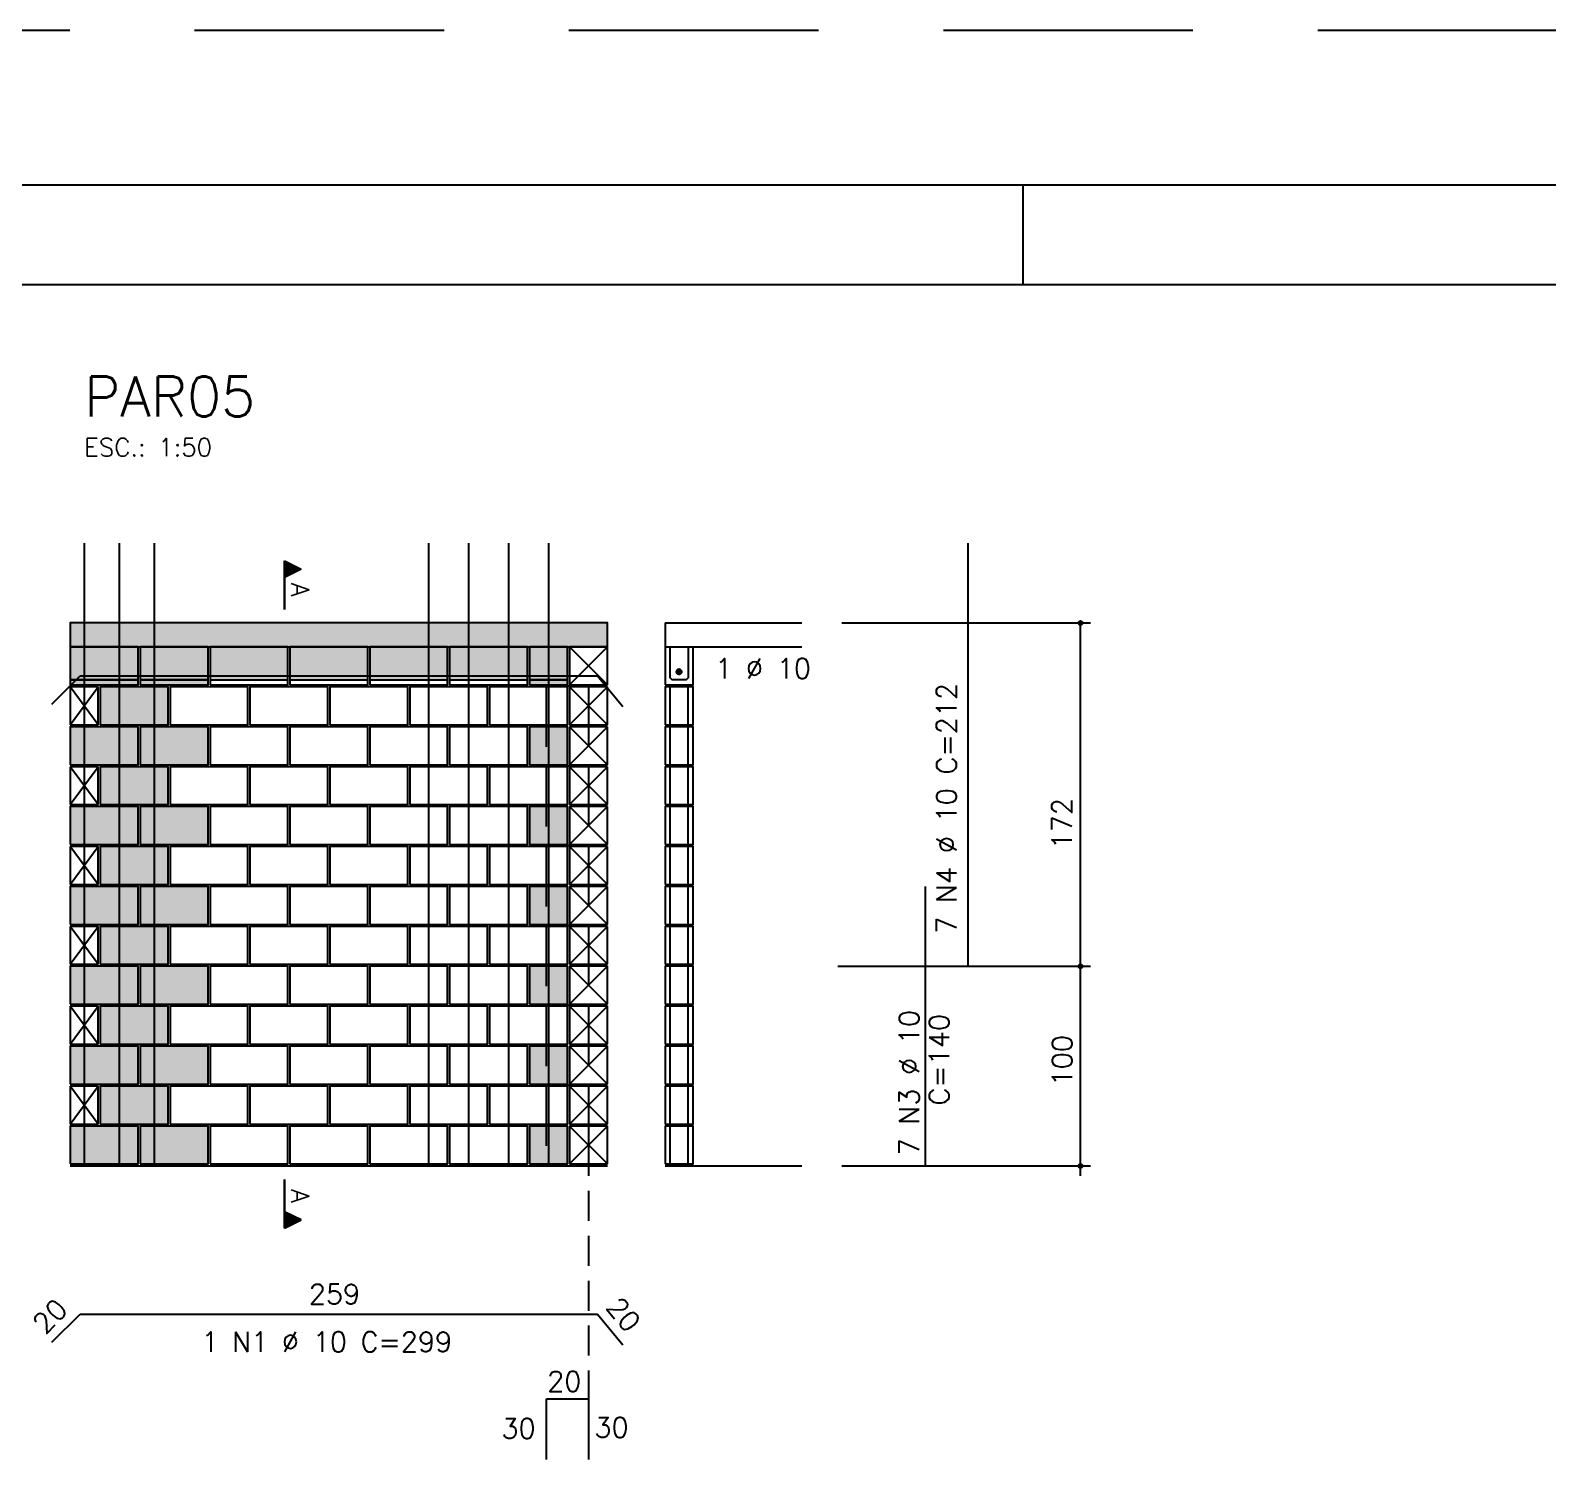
# Model space of a CAD drawing. Extents: x -3 to 120, y -1 to 61.
# Drawn here: x 89.8 to 105, y 46.87 to 61.24 of the extents above; entities that cross this region are included whole.
import ezdxf

# ---------------------------------------------------------------- set-up
doc = ezdxf.new("R2010")
doc.units = 0
doc.header["$MEASUREMENT"] = 0
doc.linetypes.add('ESTILO_TQS_0001', pattern=[0.45, 0.3, -0.15])
doc.linetypes.add('HIDDEN', pattern=[0.375, 0.25, -0.125])
doc.layers.get('0').update_dxf_attribs({"linetype": 'CONTINUOUS'})
doc.layers.get('Defpoints').update_dxf_attribs({"linetype": 'CONTINUOUS'})
for name, color, linetype in [('ARQ_FOLHA', 7, 'CONTINUOUS'), ('PENA_01', 1, 'CONTINUOUS'), ('PENA_02', 2, 'CONTINUOUS'), ('PENA_03', 3, 'CONTINUOUS'), ('PENA_05', 5, 'CONTINUOUS'), ('PENA_06', 6, 'CONTINUOUS'), ('PENA_09', 254, 'CONTINUOUS'), ('PENA_11', 252, 'CONTINUOUS'), ('PENA_21', 100, 'CONTINUOUS'), ('PENA_23', 50, 'CONTINUOUS')]:
    doc.layers.add(name, color=color, linetype=linetype)
doc.styles.get("Standard").update_dxf_attribs({"font": 'ROMANS.SHX'})

# ---------------------------------------------------------------- blocks, each defined once
blk = doc.blocks.new('FOLHA A1+1 - 1102 X 594')
at = {"layer": 'ARQ_FOLHA', "color": 1}
blk.add_line((-185, 584), (-185, 594), dxfattribs=at)
for points in [[(-1189, 0), (0, 0), (0, 594), (-1189, 594)], [(-1164, 10), (-10, 10), (-10, 584), (-1164, 584)]]:
    blk.add_lwpolyline(points, close=True, dxfattribs=at)
at = {"layer": 'Defpoints', "color": 8, "linetype": 'HIDDEN', "ltscale": 100}
blk.add_lwpolyline([(-1208.5, 609.5), (-1208.5, -15.5), (19.5, -15.5), (19.5, 609.5)], close=True, dxfattribs=at)

msp = doc.modelspace()

# ---------------------------------------------------------------- linework, layer by layer
at = {"layer": 'PENA_01', "linetype": 'Continuous'}
for p, q in [((90.201, 54.734), (90.881, 54.734)), ((90.901, 54.734), (91.581, 54.734)), ((91.601, 54.734), (92.381, 54.734)), ((92.401, 54.734), (93.181, 54.734)), ((93.201, 54.734), (93.981, 54.734)), ((94.001, 54.734), (94.781, 54.734)), ((94.801, 54.734), (95.181, 54.734))]:
    msp.add_line(p, q, dxfattribs=at)
at = {"layer": 'PENA_01', "linetype": 'ESTILO_TQS_0001'}
msp.add_line((95.391, 50.064), (95.391, 47.532), dxfattribs=at)
at = {"layer": 'PENA_02', "linetype": 'Continuous'}
for p, q in [((95.581, 55.064), (95.201, 55.064)), ((95.201, 55.064), (95.201, 54.684)), ((95.581, 54.684), (95.581, 55.064)), ((90.481, 54.664), (90.201, 54.664)), ((90.201, 54.664), (90.201, 54.284)), ((90.481, 54.284), (90.481, 54.664)), ((95.201, 54.684), (95.581, 54.684)), ((95.581, 54.664), (95.201, 54.664)), ((95.201, 54.664), (95.201, 54.284)), ((95.581, 54.284), (95.581, 54.664)), ((90.201, 54.284), (90.481, 54.284)), ((95.201, 54.284), (95.581, 54.284)), ((95.581, 54.264), (95.201, 54.264)), ((95.201, 54.264), (95.201, 53.884)), ((95.581, 53.884), (95.581, 54.264)), ((90.481, 53.864), (90.201, 53.864)), ((90.201, 53.864), (90.201, 53.484)), ((90.481, 53.484), (90.481, 53.864)), ((95.201, 53.884), (95.581, 53.884)), ((95.581, 53.864), (95.201, 53.864)), ((95.201, 53.864), (95.201, 53.484)), ((95.581, 53.484), (95.581, 53.864)), ((90.201, 53.484), (90.481, 53.484)), ((95.201, 53.484), (95.581, 53.484)), ((95.581, 53.464), (95.201, 53.464)), ((95.201, 53.464), (95.201, 53.084)), ((95.581, 53.084), (95.581, 53.464)), ((90.481, 53.064), (90.201, 53.064)), ((90.201, 53.064), (90.201, 52.684)), ((90.481, 52.684), (90.481, 53.064)), ((95.201, 53.084), (95.581, 53.084)), ((95.581, 53.064), (95.201, 53.064)), ((95.201, 53.064), (95.201, 52.684)), ((95.581, 52.684), (95.581, 53.064)), ((90.201, 52.684), (90.481, 52.684)), ((95.201, 52.684), (95.581, 52.684)), ((95.581, 52.664), (95.201, 52.664)), ((95.201, 52.664), (95.201, 52.284)), ((95.581, 52.284), (95.581, 52.664)), ((95.201, 52.284), (95.581, 52.284)), ((90.481, 52.264), (90.201, 52.264)), ((90.201, 52.264), (90.201, 51.884)), ((90.481, 51.884), (90.481, 52.264)), ((95.581, 52.264), (95.201, 52.264)), ((95.201, 52.264), (95.201, 51.884)), ((95.581, 51.884), (95.581, 52.264)), ((90.201, 51.884), (90.481, 51.884)), ((95.201, 51.884), (95.581, 51.884)), ((95.581, 51.864), (95.201, 51.864)), ((95.201, 51.864), (95.201, 51.484)), ((95.581, 51.484), (95.581, 51.864)), ((90.481, 51.464), (90.201, 51.464)), ((90.201, 51.464), (90.201, 51.084)), ((90.481, 51.084), (90.481, 51.464)), ((95.201, 51.484), (95.581, 51.484)), ((95.581, 51.464), (95.201, 51.464)), ((95.201, 51.464), (95.201, 51.084)), ((95.581, 51.084), (95.581, 51.464)), ((90.201, 51.084), (90.481, 51.084)), ((95.201, 51.084), (95.581, 51.084)), ((95.581, 51.064), (95.201, 51.064)), ((95.201, 51.064), (95.201, 50.684)), ((95.581, 50.684), (95.581, 51.064)), ((90.481, 50.664), (90.201, 50.664)), ((90.201, 50.664), (90.201, 50.284)), ((90.481, 50.284), (90.481, 50.664)), ((95.201, 50.684), (95.581, 50.684)), ((95.581, 50.664), (95.201, 50.664)), ((95.201, 50.664), (95.201, 50.284)), ((95.581, 50.284), (95.581, 50.664)), ((90.201, 50.284), (90.481, 50.284)), ((95.201, 50.284), (95.581, 50.284)), ((95.581, 50.264), (95.201, 50.264)), ((95.201, 50.264), (95.201, 49.884)), ((95.581, 49.884), (95.581, 50.264)), ((90.201, 49.864), (95.581, 49.864)), ((95.201, 49.884), (95.581, 49.884))]:
    msp.add_line(p, q, dxfattribs=at)
for points in [[(90.201, 55.064), (95.581, 55.064), (95.581, 55.304), (90.201, 55.304), (90.201, 55.064)], [(90.201, 54.684), (90.881, 54.684), (90.881, 55.064), (90.201, 55.064), (90.201, 54.684)], [(90.901, 54.684), (91.581, 54.684), (91.581, 55.064), (90.901, 55.064), (90.901, 54.684)], [(91.601, 54.684), (92.381, 54.684), (92.381, 55.064), (91.601, 55.064), (91.601, 54.684)], [(92.401, 54.684), (93.181, 54.684), (93.181, 55.064), (92.401, 55.064), (92.401, 54.684)], [(93.201, 54.684), (93.981, 54.684), (93.981, 55.064), (93.201, 55.064), (93.201, 54.684)], [(94.001, 54.684), (94.781, 54.684), (94.781, 55.064), (94.001, 55.064), (94.001, 54.684)], [(94.801, 54.684), (95.181, 54.684), (95.181, 55.064), (94.801, 55.064), (94.801, 54.684)], [(90.501, 54.284), (91.181, 54.284), (91.181, 54.664), (90.501, 54.664), (90.501, 54.284)], [(91.201, 54.284), (91.981, 54.284), (91.981, 54.664), (91.201, 54.664), (91.201, 54.284)], [(92.001, 54.284), (92.781, 54.284), (92.781, 54.664), (92.001, 54.664), (92.001, 54.284)], [(92.801, 54.284), (93.581, 54.284), (93.581, 54.664), (92.801, 54.664), (92.801, 54.284)], [(93.601, 54.284), (94.381, 54.284), (94.381, 54.664), (93.601, 54.664), (93.601, 54.284)], [(94.401, 54.284), (95.181, 54.284), (95.181, 54.664), (94.401, 54.664), (94.401, 54.284)], [(90.201, 53.884), (90.881, 53.884), (90.881, 54.264), (90.201, 54.264), (90.201, 53.884)], [(90.901, 53.884), (91.581, 53.884), (91.581, 54.264), (90.901, 54.264), (90.901, 53.884)], [(91.601, 53.884), (92.381, 53.884), (92.381, 54.264), (91.601, 54.264), (91.601, 53.884)], [(92.401, 53.884), (93.181, 53.884), (93.181, 54.264), (92.401, 54.264), (92.401, 53.884)], [(93.201, 53.884), (93.981, 53.884), (93.981, 54.264), (93.201, 54.264), (93.201, 53.884)], [(94.001, 53.884), (94.781, 53.884), (94.781, 54.264), (94.001, 54.264), (94.001, 53.884)], [(94.801, 53.884), (95.181, 53.884), (95.181, 54.264), (94.801, 54.264), (94.801, 53.884)], [(90.501, 53.484), (91.181, 53.484), (91.181, 53.864), (90.501, 53.864), (90.501, 53.484)], [(91.201, 53.484), (91.981, 53.484), (91.981, 53.864), (91.201, 53.864), (91.201, 53.484)], [(92.001, 53.484), (92.781, 53.484), (92.781, 53.864), (92.001, 53.864), (92.001, 53.484)], [(92.801, 53.484), (93.581, 53.484), (93.581, 53.864), (92.801, 53.864), (92.801, 53.484)], [(93.601, 53.484), (94.381, 53.484), (94.381, 53.864), (93.601, 53.864), (93.601, 53.484)], [(94.401, 53.484), (95.181, 53.484), (95.181, 53.864), (94.401, 53.864), (94.401, 53.484)], [(90.201, 53.084), (90.881, 53.084), (90.881, 53.464), (90.201, 53.464), (90.201, 53.084)], [(90.901, 53.084), (91.581, 53.084), (91.581, 53.464), (90.901, 53.464), (90.901, 53.084)], [(91.601, 53.084), (92.381, 53.084), (92.381, 53.464), (91.601, 53.464), (91.601, 53.084)], [(92.401, 53.084), (93.181, 53.084), (93.181, 53.464), (92.401, 53.464), (92.401, 53.084)], [(93.201, 53.084), (93.981, 53.084), (93.981, 53.464), (93.201, 53.464), (93.201, 53.084)], [(94.001, 53.084), (94.781, 53.084), (94.781, 53.464), (94.001, 53.464), (94.001, 53.084)], [(94.801, 53.084), (95.181, 53.084), (95.181, 53.464), (94.801, 53.464), (94.801, 53.084)], [(90.501, 52.684), (91.181, 52.684), (91.181, 53.064), (90.501, 53.064), (90.501, 52.684)], [(91.201, 52.684), (91.981, 52.684), (91.981, 53.064), (91.201, 53.064), (91.201, 52.684)], [(92.001, 52.684), (92.781, 52.684), (92.781, 53.064), (92.001, 53.064), (92.001, 52.684)], [(92.801, 52.684), (93.581, 52.684), (93.581, 53.064), (92.801, 53.064), (92.801, 52.684)], [(93.601, 52.684), (94.381, 52.684), (94.381, 53.064), (93.601, 53.064), (93.601, 52.684)], [(94.401, 52.684), (95.181, 52.684), (95.181, 53.064), (94.401, 53.064), (94.401, 52.684)], [(90.201, 52.284), (90.881, 52.284), (90.881, 52.664), (90.201, 52.664), (90.201, 52.284)], [(90.901, 52.284), (91.581, 52.284), (91.581, 52.664), (90.901, 52.664), (90.901, 52.284)], [(91.601, 52.284), (92.381, 52.284), (92.381, 52.664), (91.601, 52.664), (91.601, 52.284)], [(92.401, 52.284), (93.181, 52.284), (93.181, 52.664), (92.401, 52.664), (92.401, 52.284)], [(93.201, 52.284), (93.981, 52.284), (93.981, 52.664), (93.201, 52.664), (93.201, 52.284)], [(94.001, 52.284), (94.781, 52.284), (94.781, 52.664), (94.001, 52.664), (94.001, 52.284)], [(94.801, 52.284), (95.181, 52.284), (95.181, 52.664), (94.801, 52.664), (94.801, 52.284)], [(90.501, 51.884), (91.181, 51.884), (91.181, 52.264), (90.501, 52.264), (90.501, 51.884)], [(91.201, 51.884), (91.981, 51.884), (91.981, 52.264), (91.201, 52.264), (91.201, 51.884)], [(92.001, 51.884), (92.781, 51.884), (92.781, 52.264), (92.001, 52.264), (92.001, 51.884)], [(92.801, 51.884), (93.581, 51.884), (93.581, 52.264), (92.801, 52.264), (92.801, 51.884)], [(93.601, 51.884), (94.381, 51.884), (94.381, 52.264), (93.601, 52.264), (93.601, 51.884)], [(94.401, 51.884), (95.181, 51.884), (95.181, 52.264), (94.401, 52.264), (94.401, 51.884)], [(90.201, 51.484), (90.881, 51.484), (90.881, 51.864), (90.201, 51.864), (90.201, 51.484)], [(90.901, 51.484), (91.581, 51.484), (91.581, 51.864), (90.901, 51.864), (90.901, 51.484)], [(91.601, 51.484), (92.381, 51.484), (92.381, 51.864), (91.601, 51.864), (91.601, 51.484)], [(92.401, 51.484), (93.181, 51.484), (93.181, 51.864), (92.401, 51.864), (92.401, 51.484)], [(93.201, 51.484), (93.981, 51.484), (93.981, 51.864), (93.201, 51.864), (93.201, 51.484)], [(94.001, 51.484), (94.781, 51.484), (94.781, 51.864), (94.001, 51.864), (94.001, 51.484)], [(94.801, 51.484), (95.181, 51.484), (95.181, 51.864), (94.801, 51.864), (94.801, 51.484)], [(90.501, 51.084), (91.181, 51.084), (91.181, 51.464), (90.501, 51.464), (90.501, 51.084)], [(91.201, 51.084), (91.981, 51.084), (91.981, 51.464), (91.201, 51.464), (91.201, 51.084)], [(92.001, 51.084), (92.781, 51.084), (92.781, 51.464), (92.001, 51.464), (92.001, 51.084)], [(92.801, 51.084), (93.581, 51.084), (93.581, 51.464), (92.801, 51.464), (92.801, 51.084)], [(93.601, 51.084), (94.381, 51.084), (94.381, 51.464), (93.601, 51.464), (93.601, 51.084)], [(94.401, 51.084), (95.181, 51.084), (95.181, 51.464), (94.401, 51.464), (94.401, 51.084)], [(90.201, 50.684), (90.881, 50.684), (90.881, 51.064), (90.201, 51.064), (90.201, 50.684)], [(90.901, 50.684), (91.581, 50.684), (91.581, 51.064), (90.901, 51.064), (90.901, 50.684)], [(91.601, 50.684), (92.381, 50.684), (92.381, 51.064), (91.601, 51.064), (91.601, 50.684)], [(92.401, 50.684), (93.181, 50.684), (93.181, 51.064), (92.401, 51.064), (92.401, 50.684)], [(93.201, 50.684), (93.981, 50.684), (93.981, 51.064), (93.201, 51.064), (93.201, 50.684)], [(94.001, 50.684), (94.781, 50.684), (94.781, 51.064), (94.001, 51.064), (94.001, 50.684)], [(94.801, 50.684), (95.181, 50.684), (95.181, 51.064), (94.801, 51.064), (94.801, 50.684)], [(90.501, 50.284), (91.181, 50.284), (91.181, 50.664), (90.501, 50.664), (90.501, 50.284)], [(91.201, 50.284), (91.981, 50.284), (91.981, 50.664), (91.201, 50.664), (91.201, 50.284)], [(92.001, 50.284), (92.781, 50.284), (92.781, 50.664), (92.001, 50.664), (92.001, 50.284)], [(92.801, 50.284), (93.581, 50.284), (93.581, 50.664), (92.801, 50.664), (92.801, 50.284)], [(93.601, 50.284), (94.381, 50.284), (94.381, 50.664), (93.601, 50.664), (93.601, 50.284)], [(94.401, 50.284), (95.181, 50.284), (95.181, 50.664), (94.401, 50.664), (94.401, 50.284)], [(90.201, 49.884), (90.881, 49.884), (90.881, 50.264), (90.201, 50.264), (90.201, 49.884)], [(90.901, 49.884), (91.581, 49.884), (91.581, 50.264), (90.901, 50.264), (90.901, 49.884)], [(91.601, 49.884), (92.381, 49.884), (92.381, 50.264), (91.601, 50.264), (91.601, 49.884)], [(92.401, 49.884), (93.181, 49.884), (93.181, 50.264), (92.401, 50.264), (92.401, 49.884)], [(93.201, 49.884), (93.981, 49.884), (93.981, 50.264), (93.201, 50.264), (93.201, 49.884)], [(94.001, 49.884), (94.781, 49.884), (94.781, 50.264), (94.001, 50.264), (94.001, 49.884)], [(94.801, 49.884), (95.181, 49.884), (95.181, 50.264), (94.801, 50.264), (94.801, 49.884)]]:
    msp.add_lwpolyline(points, dxfattribs=at)
for centre, radius in [((100.319, 55.304), 0.02), ((100.319, 55.304), 0.01), ((100.319, 51.864), 0.02), ((100.319, 51.864), 0.01), ((100.319, 49.864), 0.02), ((100.319, 49.864), 0.01)]:
    msp.add_circle(centre, radius, dxfattribs=at)
at = {"layer": 'PENA_03', "linetype": 'Continuous'}
for p, q in [((92.347, 55.439), (92.347, 55.926)), ((92.347, 55.926), (92.513, 55.843)), ((92.348, 55.925), (92.348, 55.761)), ((92.348, 55.925), (92.512, 55.843)), ((92.512, 55.843), (92.348, 55.761)), ((92.513, 55.843), (92.348, 55.76)), ((92.36, 55.919), (92.36, 55.766)), ((92.373, 55.913), (92.373, 55.773)), ((92.386, 55.907), (92.386, 55.779)), ((92.398, 55.9), (92.398, 55.785)), ((92.411, 55.894), (92.411, 55.792)), ((92.424, 55.888), (92.424, 55.798)), ((92.437, 55.881), (92.437, 55.805)), ((92.449, 55.875), (92.449, 55.811)), ((92.462, 55.868), (92.462, 55.817)), ((92.475, 55.862), (92.475, 55.824)), ((92.488, 55.856), (92.488, 55.83)), ((92.5, 55.849), (92.5, 55.836)), ((92.348, 55.76), (92.348, 55.439)), ((96.159, 55.304), (96.159, 54.684)), ((96.159, 55.304), (97.53, 55.304)), ((97.93, 55.304), (100.419, 55.304)), ((100.319, 49.764), (100.319, 55.304)), ((95.201, 54.684), (95.581, 55.064)), ((95.581, 54.684), (95.201, 55.064)), ((96.159, 55.064), (97.53, 55.064)), ((90.201, 54.284), (90.481, 54.664)), ((90.481, 54.284), (90.201, 54.664)), ((95.201, 54.284), (95.581, 54.664)), ((95.581, 54.284), (95.201, 54.664)), ((96.209, 54.284), (96.209, 54.664)), ((96.389, 54.284), (96.389, 54.664)), ((95.201, 53.884), (95.581, 54.264)), ((95.581, 53.884), (95.201, 54.264)), ((96.209, 53.884), (96.209, 54.264)), ((96.389, 53.884), (96.389, 54.264)), ((90.201, 53.484), (90.481, 53.864)), ((90.481, 53.484), (90.201, 53.864)), ((95.201, 53.484), (95.581, 53.864)), ((95.581, 53.484), (95.201, 53.864)), ((96.209, 53.484), (96.209, 53.864)), ((96.389, 53.484), (96.389, 53.864)), ((95.201, 53.084), (95.581, 53.464)), ((95.581, 53.084), (95.201, 53.464)), ((96.209, 53.084), (96.209, 53.464)), ((96.389, 53.084), (96.389, 53.464)), ((90.201, 52.684), (90.481, 53.064)), ((90.481, 52.684), (90.201, 53.064)), ((95.201, 52.684), (95.581, 53.064)), ((95.581, 52.684), (95.201, 53.064)), ((96.209, 52.684), (96.209, 53.064)), ((96.389, 52.684), (96.389, 53.064)), ((95.201, 52.284), (95.581, 52.664)), ((95.581, 52.284), (95.201, 52.664)), ((96.209, 52.284), (96.209, 52.664)), ((96.389, 52.284), (96.389, 52.664)), ((90.201, 51.884), (90.481, 52.264)), ((90.481, 51.884), (90.201, 52.264)), ((95.201, 51.884), (95.581, 52.264)), ((95.581, 51.884), (95.201, 52.264)), ((96.209, 51.884), (96.209, 52.264)), ((96.389, 51.884), (96.389, 52.264)), ((95.201, 51.484), (95.581, 51.864)), ((95.581, 51.484), (95.201, 51.864)), ((96.209, 51.484), (96.209, 51.864)), ((96.389, 51.484), (96.389, 51.864)), ((97.888, 51.864), (100.419, 51.864)), ((90.201, 51.084), (90.481, 51.464)), ((90.481, 51.084), (90.201, 51.464)), ((95.201, 51.084), (95.581, 51.464)), ((95.581, 51.084), (95.201, 51.464)), ((96.209, 51.084), (96.209, 51.464)), ((96.389, 51.084), (96.389, 51.464)), ((95.201, 50.684), (95.581, 51.064)), ((95.581, 50.684), (95.201, 51.064)), ((96.209, 50.684), (96.209, 51.064)), ((96.389, 50.684), (96.389, 51.064)), ((90.201, 50.284), (90.481, 50.664)), ((90.481, 50.284), (90.201, 50.664)), ((95.201, 50.284), (95.581, 50.664)), ((95.581, 50.284), (95.201, 50.664)), ((96.209, 50.284), (96.209, 50.664)), ((96.389, 50.284), (96.389, 50.664)), ((95.201, 49.884), (95.581, 50.264)), ((95.581, 49.884), (95.201, 50.264)), ((96.209, 49.884), (96.209, 50.264)), ((96.389, 49.884), (96.389, 50.264)), ((96.159, 49.864), (97.53, 49.864)), ((97.93, 49.864), (100.419, 49.864)), ((92.347, 49.727), (92.347, 49.241)), ((92.348, 49.406), (92.348, 49.727)), ((92.348, 49.242), (92.348, 49.406)), ((92.512, 49.324), (92.348, 49.406)), ((92.513, 49.324), (92.348, 49.406)), ((92.36, 49.247), (92.36, 49.4)), ((92.373, 49.254), (92.373, 49.394)), ((92.347, 49.241), (92.513, 49.324)), ((92.348, 49.242), (92.512, 49.324)), ((92.386, 49.26), (92.386, 49.388)), ((92.398, 49.266), (92.398, 49.381)), ((92.411, 49.273), (92.411, 49.375)), ((92.424, 49.279), (92.424, 49.369)), ((92.437, 49.286), (92.437, 49.362)), ((92.449, 49.292), (92.449, 49.356)), ((92.462, 49.298), (92.462, 49.349)), ((92.475, 49.305), (92.475, 49.343)), ((92.488, 49.311), (92.488, 49.337)), ((92.5, 49.317), (92.5, 49.33))]:
    msp.add_line(p, q, dxfattribs=at)
for points in [[(96.159, 54.684), (96.439, 54.684), (96.439, 55.064)], [(96.389, 55.064), (96.389, 54.754), (96.369, 54.734), (96.229, 54.734), (96.209, 54.754), (96.209, 55.064)], [(96.324, 54.815), (96.322, 54.825), (96.315, 54.834), (96.306, 54.839), (96.296, 54.84), (96.286, 54.837), (96.278, 54.83), (96.274, 54.82), (96.274, 54.81), (96.278, 54.801), (96.286, 54.794), (96.296, 54.79), (96.306, 54.792), (96.315, 54.797), (96.322, 54.805), (96.324, 54.815)], [(96.159, 54.284), (96.439, 54.284), (96.439, 54.664), (96.159, 54.664), (96.159, 54.284)], [(96.159, 53.884), (96.439, 53.884), (96.439, 54.264), (96.159, 54.264), (96.159, 53.884)], [(96.159, 53.484), (96.439, 53.484), (96.439, 53.864), (96.159, 53.864), (96.159, 53.484)], [(96.159, 53.084), (96.439, 53.084), (96.439, 53.464), (96.159, 53.464), (96.159, 53.084)], [(96.159, 52.684), (96.439, 52.684), (96.439, 53.064), (96.159, 53.064), (96.159, 52.684)], [(96.159, 52.284), (96.439, 52.284), (96.439, 52.664), (96.159, 52.664), (96.159, 52.284)], [(96.159, 51.884), (96.439, 51.884), (96.439, 52.264), (96.159, 52.264), (96.159, 51.884)], [(96.159, 51.484), (96.439, 51.484), (96.439, 51.864), (96.159, 51.864), (96.159, 51.484)], [(96.159, 51.084), (96.439, 51.084), (96.439, 51.464), (96.159, 51.464), (96.159, 51.084)], [(96.159, 50.684), (96.439, 50.684), (96.439, 51.064), (96.159, 51.064), (96.159, 50.684)], [(96.159, 50.284), (96.439, 50.284), (96.439, 50.664), (96.159, 50.664), (96.159, 50.284)], [(96.159, 49.884), (96.439, 49.884), (96.439, 50.264), (96.159, 50.264), (96.159, 49.884)]]:
    msp.add_lwpolyline(points, dxfattribs=at)
msp.add_circle((96.299, 54.815), 0.025, dxfattribs=at)
for points in [[(96.324, 54.815), (96.278, 54.83), (96.274, 54.82)], [(96.324, 54.815), (96.274, 54.82), (96.274, 54.81)], [(96.324, 54.815), (96.274, 54.81), (96.278, 54.801)], [(96.324, 54.815), (96.286, 54.837), (96.275, 54.824)], [(96.324, 54.815), (96.275, 54.824), (96.275, 54.807)], [(96.324, 54.815), (96.275, 54.807), (96.286, 54.794)], [(96.324, 54.815), (96.286, 54.837), (96.278, 54.83)], [(96.324, 54.815), (96.278, 54.801), (96.286, 54.794)], [(96.324, 54.815), (96.303, 54.84), (96.286, 54.837)], [(96.324, 54.815), (96.296, 54.84), (96.286, 54.837)], [(96.324, 54.815), (96.286, 54.794), (96.303, 54.791)], [(96.324, 54.815), (96.286, 54.794), (96.296, 54.79)], [(96.324, 54.815), (96.306, 54.839), (96.296, 54.84)], [(96.324, 54.815), (96.296, 54.79), (96.306, 54.792)], [(96.324, 54.815), (96.318, 54.831), (96.303, 54.84)], [(96.324, 54.815), (96.303, 54.791), (96.318, 54.799)], [(96.324, 54.815), (96.315, 54.834), (96.306, 54.839)], [(96.324, 54.815), (96.306, 54.792), (96.315, 54.797)], [(96.324, 54.815), (96.322, 54.825), (96.315, 54.834)], [(96.324, 54.815), (96.315, 54.797), (96.322, 54.805)], [(96.324, 54.815), (96.318, 54.799), (96.324, 54.815)], [(96.324, 54.815), (96.322, 54.805), (96.324, 54.815)]]:
    msp.add_solid(points, dxfattribs=at)
at = {"layer": 'PENA_05', "linetype": 'Continuous'}
for p, q in [((99.195, 51.864), (99.195, 56.104)), ((90.018, 54.491), (90.301, 54.774)), ((90.301, 54.774), (95.481, 54.774)), ((95.481, 54.774), (95.737, 54.467)), ((94.971, 54.064), (94.971, 54.674)), ((94.971, 54.674), (95.391, 54.674)), ((95.391, 54.674), (95.391, 54.064)), ((94.971, 53.264), (94.971, 53.874)), ((94.971, 53.874), (95.391, 53.874)), ((95.391, 53.874), (95.391, 53.264)), ((94.971, 52.464), (94.971, 53.074)), ((94.971, 53.074), (95.391, 53.074)), ((95.391, 53.074), (95.391, 52.464)), ((98.769, 49.864), (98.769, 52.664)), ((94.971, 51.664), (94.971, 52.274)), ((94.971, 52.274), (95.391, 52.274)), ((95.391, 52.274), (95.391, 51.664)), ((94.971, 50.864), (94.971, 51.474)), ((94.971, 51.474), (95.391, 51.474)), ((95.391, 51.474), (95.391, 50.864)), ((94.971, 50.064), (94.971, 50.674)), ((94.971, 50.674), (95.391, 50.674)), ((95.391, 50.674), (95.391, 50.064)), ((90.018, 48.097), (90.301, 48.38)), ((90.301, 48.38), (95.481, 48.38)), ((95.481, 48.38), (95.737, 48.072)), ((94.971, 46.922), (94.971, 47.532)), ((94.971, 47.532), (95.391, 47.532)), ((95.391, 47.532), (95.391, 46.922))]:
    msp.add_line(p, q, dxfattribs=at)
for points in [[(90.341, 56.104), (90.341, 49.864)], [(90.691, 56.104), (90.691, 49.864)], [(91.041, 56.104), (91.041, 49.864)], [(93.791, 56.104), (93.791, 49.864)], [(94.191, 56.104), (94.191, 49.864)], [(94.591, 56.104), (94.591, 49.864)], [(94.991, 56.104), (94.991, 49.864)]]:
    msp.add_lwpolyline(points, dxfattribs=at)
at = {"layer": 'PENA_09', "linetype": 'Continuous'}
for points in [[(90.201, 54.734), (90.881, 54.734), (90.881, 55.064), (90.201, 55.064), (90.201, 54.734)], [(90.901, 54.734), (91.581, 54.734), (91.581, 55.064), (90.901, 55.064), (90.901, 54.734)], [(91.601, 54.734), (92.381, 54.734), (92.381, 55.064), (91.601, 55.064), (91.601, 54.734)], [(92.401, 54.734), (93.181, 54.734), (93.181, 55.064), (92.401, 55.064), (92.401, 54.734)], [(93.201, 54.734), (93.981, 54.734), (93.981, 55.064), (93.201, 55.064), (93.201, 54.734)], [(94.001, 54.734), (94.781, 54.734), (94.781, 55.064), (94.001, 55.064), (94.001, 54.734)], [(94.801, 54.734), (95.181, 54.734), (95.181, 55.064), (94.801, 55.064), (94.801, 54.734)]]:
    msp.add_lwpolyline(points, dxfattribs=at)
for points in [[(90.201, 54.734), (90.881, 54.734), (90.881, 55.064)], [(90.201, 54.734), (90.881, 55.064), (90.201, 55.064)], [(90.201, 54.734), (90.201, 55.064), (90.201, 54.734)], [(90.901, 54.734), (91.581, 54.734), (91.581, 55.064)], [(90.901, 54.734), (91.581, 55.064), (90.901, 55.064)], [(90.901, 54.734), (90.901, 55.064), (90.901, 54.734)], [(91.601, 54.734), (92.381, 54.734), (92.381, 55.064)], [(91.601, 54.734), (92.381, 55.064), (91.601, 55.064)], [(91.601, 54.734), (91.601, 55.064), (91.601, 54.734)], [(92.401, 54.734), (93.181, 54.734), (93.181, 55.064)], [(92.401, 54.734), (93.181, 55.064), (92.401, 55.064)], [(92.401, 54.734), (92.401, 55.064), (92.401, 54.734)], [(93.201, 54.734), (93.981, 54.734), (93.981, 55.064)], [(93.201, 54.734), (93.981, 55.064), (93.201, 55.064)], [(93.201, 54.734), (93.201, 55.064), (93.201, 54.734)], [(94.001, 54.734), (94.781, 54.734), (94.781, 55.064)], [(94.001, 54.734), (94.781, 55.064), (94.001, 55.064)], [(94.001, 54.734), (94.001, 55.064), (94.001, 54.734)], [(94.801, 54.734), (95.181, 54.734), (95.181, 55.064)], [(94.801, 54.734), (95.181, 55.064), (94.801, 55.064)], [(94.801, 54.734), (94.801, 55.064), (94.801, 54.734)]]:
    msp.add_solid(points, dxfattribs=at)
at = {"layer": 'PENA_11', "linetype": 'Continuous'}
for points in [[(90.201, 55.064), (95.581, 55.064), (95.581, 55.304)], [(90.201, 55.064), (95.581, 55.304), (90.201, 55.304)], [(90.201, 55.064), (90.201, 55.304), (90.201, 55.064)]]:
    msp.add_solid(points, dxfattribs=at)
at = {"layer": 'PENA_21', "linetype": 'Continuous'}
for points in [[(90.201, 54.684), (90.881, 54.684), (90.881, 54.734), (90.201, 54.734), (90.201, 54.684)], [(90.901, 54.684), (91.581, 54.684), (91.581, 54.734), (90.901, 54.734), (90.901, 54.684)], [(90.501, 54.284), (91.181, 54.284), (91.181, 54.664), (90.501, 54.664), (90.501, 54.284)], [(90.201, 53.884), (90.881, 53.884), (90.881, 54.264), (90.201, 54.264), (90.201, 53.884)], [(90.901, 53.884), (91.581, 53.884), (91.581, 54.264), (90.901, 54.264), (90.901, 53.884)], [(90.501, 53.484), (91.181, 53.484), (91.181, 53.864), (90.501, 53.864), (90.501, 53.484)], [(90.201, 53.084), (90.881, 53.084), (90.881, 53.464), (90.201, 53.464), (90.201, 53.084)], [(90.901, 53.084), (91.581, 53.084), (91.581, 53.464), (90.901, 53.464), (90.901, 53.084)], [(90.501, 52.684), (91.181, 52.684), (91.181, 53.064), (90.501, 53.064), (90.501, 52.684)], [(90.201, 52.284), (90.881, 52.284), (90.881, 52.664), (90.201, 52.664), (90.201, 52.284)], [(90.901, 52.284), (91.581, 52.284), (91.581, 52.664), (90.901, 52.664), (90.901, 52.284)], [(90.501, 51.884), (91.181, 51.884), (91.181, 52.264), (90.501, 52.264), (90.501, 51.884)], [(90.201, 51.484), (90.881, 51.484), (90.881, 51.864), (90.201, 51.864), (90.201, 51.484)], [(90.901, 51.484), (91.581, 51.484), (91.581, 51.864), (90.901, 51.864), (90.901, 51.484)], [(90.501, 51.084), (91.181, 51.084), (91.181, 51.464), (90.501, 51.464), (90.501, 51.084)], [(90.201, 50.684), (90.881, 50.684), (90.881, 51.064), (90.201, 51.064), (90.201, 50.684)], [(90.901, 50.684), (91.581, 50.684), (91.581, 51.064), (90.901, 51.064), (90.901, 50.684)], [(90.501, 50.284), (91.181, 50.284), (91.181, 50.664), (90.501, 50.664), (90.501, 50.284)], [(90.201, 49.884), (90.881, 49.884), (90.881, 50.264), (90.201, 50.264), (90.201, 49.884)], [(90.901, 49.884), (91.581, 49.884), (91.581, 50.264), (90.901, 50.264), (90.901, 49.884)]]:
    msp.add_lwpolyline(points, dxfattribs=at)
for points in [[(90.201, 54.684), (90.881, 54.684), (90.881, 54.734)], [(90.201, 54.684), (90.881, 54.734), (90.201, 54.734)], [(90.201, 54.684), (90.201, 54.734), (90.201, 54.684)], [(90.901, 54.684), (91.581, 54.684), (91.581, 54.734)], [(90.901, 54.684), (91.581, 54.734), (90.901, 54.734)], [(90.901, 54.684), (90.901, 54.734), (90.901, 54.684)], [(90.501, 54.284), (91.181, 54.284), (91.181, 54.664)], [(90.501, 54.284), (91.181, 54.664), (90.501, 54.664)], [(90.501, 54.284), (90.501, 54.664), (90.501, 54.284)], [(90.201, 53.884), (90.881, 53.884), (90.881, 54.264)], [(90.201, 53.884), (90.881, 54.264), (90.201, 54.264)], [(90.201, 53.884), (90.201, 54.264), (90.201, 53.884)], [(90.901, 53.884), (91.581, 53.884), (91.581, 54.264)], [(90.901, 53.884), (91.581, 54.264), (90.901, 54.264)], [(90.901, 53.884), (90.901, 54.264), (90.901, 53.884)], [(90.501, 53.484), (91.181, 53.484), (91.181, 53.864)], [(90.501, 53.484), (91.181, 53.864), (90.501, 53.864)], [(90.501, 53.484), (90.501, 53.864), (90.501, 53.484)], [(90.201, 53.084), (90.881, 53.084), (90.881, 53.464)], [(90.201, 53.084), (90.881, 53.464), (90.201, 53.464)], [(90.201, 53.084), (90.201, 53.464), (90.201, 53.084)], [(90.901, 53.084), (91.581, 53.084), (91.581, 53.464)], [(90.901, 53.084), (91.581, 53.464), (90.901, 53.464)], [(90.901, 53.084), (90.901, 53.464), (90.901, 53.084)], [(90.501, 52.684), (91.181, 52.684), (91.181, 53.064)], [(90.501, 52.684), (91.181, 53.064), (90.501, 53.064)], [(90.501, 52.684), (90.501, 53.064), (90.501, 52.684)], [(90.201, 52.284), (90.881, 52.284), (90.881, 52.664)], [(90.201, 52.284), (90.881, 52.664), (90.201, 52.664)], [(90.201, 52.284), (90.201, 52.664), (90.201, 52.284)], [(90.901, 52.284), (91.581, 52.284), (91.581, 52.664)], [(90.901, 52.284), (91.581, 52.664), (90.901, 52.664)], [(90.901, 52.284), (90.901, 52.664), (90.901, 52.284)], [(90.501, 51.884), (91.181, 51.884), (91.181, 52.264)], [(90.501, 51.884), (91.181, 52.264), (90.501, 52.264)], [(90.501, 51.884), (90.501, 52.264), (90.501, 51.884)], [(90.201, 51.484), (90.881, 51.484), (90.881, 51.864)], [(90.201, 51.484), (90.881, 51.864), (90.201, 51.864)], [(90.201, 51.484), (90.201, 51.864), (90.201, 51.484)], [(90.901, 51.484), (91.581, 51.484), (91.581, 51.864)], [(90.901, 51.484), (91.581, 51.864), (90.901, 51.864)], [(90.901, 51.484), (90.901, 51.864), (90.901, 51.484)], [(90.501, 51.084), (91.181, 51.084), (91.181, 51.464)], [(90.501, 51.084), (91.181, 51.464), (90.501, 51.464)], [(90.501, 51.084), (90.501, 51.464), (90.501, 51.084)], [(90.201, 50.684), (90.881, 50.684), (90.881, 51.064)], [(90.201, 50.684), (90.881, 51.064), (90.201, 51.064)], [(90.201, 50.684), (90.201, 51.064), (90.201, 50.684)], [(90.901, 50.684), (91.581, 50.684), (91.581, 51.064)], [(90.901, 50.684), (91.581, 51.064), (90.901, 51.064)], [(90.901, 50.684), (90.901, 51.064), (90.901, 50.684)], [(90.501, 50.284), (91.181, 50.284), (91.181, 50.664)], [(90.501, 50.284), (91.181, 50.664), (90.501, 50.664)], [(90.501, 50.284), (90.501, 50.664), (90.501, 50.284)], [(90.201, 49.884), (90.881, 49.884), (90.881, 50.264)], [(90.201, 49.884), (90.881, 50.264), (90.201, 50.264)], [(90.201, 49.884), (90.201, 50.264), (90.201, 49.884)], [(90.901, 49.884), (91.581, 49.884), (91.581, 50.264)], [(90.901, 49.884), (91.581, 50.264), (90.901, 50.264)], [(90.901, 49.884), (90.901, 50.264), (90.901, 49.884)]]:
    msp.add_solid(points, dxfattribs=at)
at = {"layer": 'PENA_23', "linetype": 'Continuous'}
for points in [[(94.801, 54.684), (95.181, 54.684), (95.181, 54.734), (94.801, 54.734), (94.801, 54.684)], [(94.801, 53.884), (95.181, 53.884), (95.181, 54.264), (94.801, 54.264), (94.801, 53.884)], [(94.801, 53.084), (95.181, 53.084), (95.181, 53.464), (94.801, 53.464), (94.801, 53.084)], [(94.801, 52.284), (95.181, 52.284), (95.181, 52.664), (94.801, 52.664), (94.801, 52.284)], [(94.801, 51.484), (95.181, 51.484), (95.181, 51.864), (94.801, 51.864), (94.801, 51.484)], [(94.801, 50.684), (95.181, 50.684), (95.181, 51.064), (94.801, 51.064), (94.801, 50.684)], [(94.801, 49.884), (95.181, 49.884), (95.181, 50.264), (94.801, 50.264), (94.801, 49.884)]]:
    msp.add_lwpolyline(points, dxfattribs=at)
for points in [[(94.801, 54.684), (95.181, 54.684), (95.181, 54.734)], [(94.801, 54.684), (95.181, 54.734), (94.801, 54.734)], [(94.801, 54.684), (94.801, 54.734), (94.801, 54.684)], [(94.801, 53.884), (95.181, 53.884), (95.181, 54.264)], [(94.801, 53.884), (95.181, 54.264), (94.801, 54.264)], [(94.801, 53.884), (94.801, 54.264), (94.801, 53.884)], [(94.801, 53.084), (95.181, 53.084), (95.181, 53.464)], [(94.801, 53.084), (95.181, 53.464), (94.801, 53.464)], [(94.801, 53.084), (94.801, 53.464), (94.801, 53.084)], [(94.801, 52.284), (95.181, 52.284), (95.181, 52.664)], [(94.801, 52.284), (95.181, 52.664), (94.801, 52.664)], [(94.801, 52.284), (94.801, 52.664), (94.801, 52.284)], [(94.801, 51.484), (95.181, 51.484), (95.181, 51.864)], [(94.801, 51.484), (95.181, 51.864), (94.801, 51.864)], [(94.801, 51.484), (94.801, 51.864), (94.801, 51.484)], [(94.801, 50.684), (95.181, 50.684), (95.181, 51.064)], [(94.801, 50.684), (95.181, 51.064), (94.801, 51.064)], [(94.801, 50.684), (94.801, 51.064), (94.801, 50.684)], [(94.801, 49.884), (95.181, 49.884), (95.181, 50.264)], [(94.801, 49.884), (95.181, 50.264), (94.801, 50.264)], [(94.801, 49.884), (94.801, 50.264), (94.801, 49.884)]]:
    msp.add_solid(points, dxfattribs=at)

# ---------------------------------------------------------------- block references
at = {"xscale": 0.09999999999999938, "yscale": 0.09999999999999938, "zscale": 0.09999999999999938}
msp.add_blockref('FOLHA A1+1 - 1102 X 594', (118.246, 0.291), dxfattribs=at)

# ---------------------------------------------------------------- texts
at = {"layer": 'PENA_03', "linetype": 'Continuous'}
for s, height, p in [('ESC.: 1:50', 0.18, (90.341, 56.974)), ('1 %%c 10', 0.2, (96.66, 54.748)), ('259', 0.2, (92.591, 48.48)), ('1 N1 %%c 10 C=299', 0.2, (91.515, 48.002)), ('20', 0.2, (94.978, 47.606)), ('30', 0.2, (94.52, 47.134)), ('30', 0.2, (95.451, 47.145))]:
    msp.add_text(s, height=height, dxfattribs=at).set_placement(p)
for s, height, rotation, p in [('A', 0.18, 270, (92.414, 55.707)), ('7 N4 %%c 10 C=212', 0.2, 90, (99.079, 52.192)), ('172', 0.2, 90, (100.234, 53.036)), ('7 N3 %%c 10', 0.2, 90, (98.704, 49.97)), ('C=140', 0.2, 90, (99.004, 50.47)), ('100', 0.2, 90, (100.235, 50.661)), ('A', 0.18, 270, (92.414, 49.631)), ('20', 0.2, 45, (89.948, 48.168)), ('20', 0.2, 309.7118, (95.558, 48.444))]:
    msp.add_text(s, height=height, rotation=rotation, dxfattribs=at).set_placement(p)
at = {"layer": 'PENA_06', "linetype": 'Continuous'}
msp.add_text('PAR05', height=0.4, dxfattribs=at).set_placement((90.341, 57.374))

doc.saveas('drawing.dxf')
